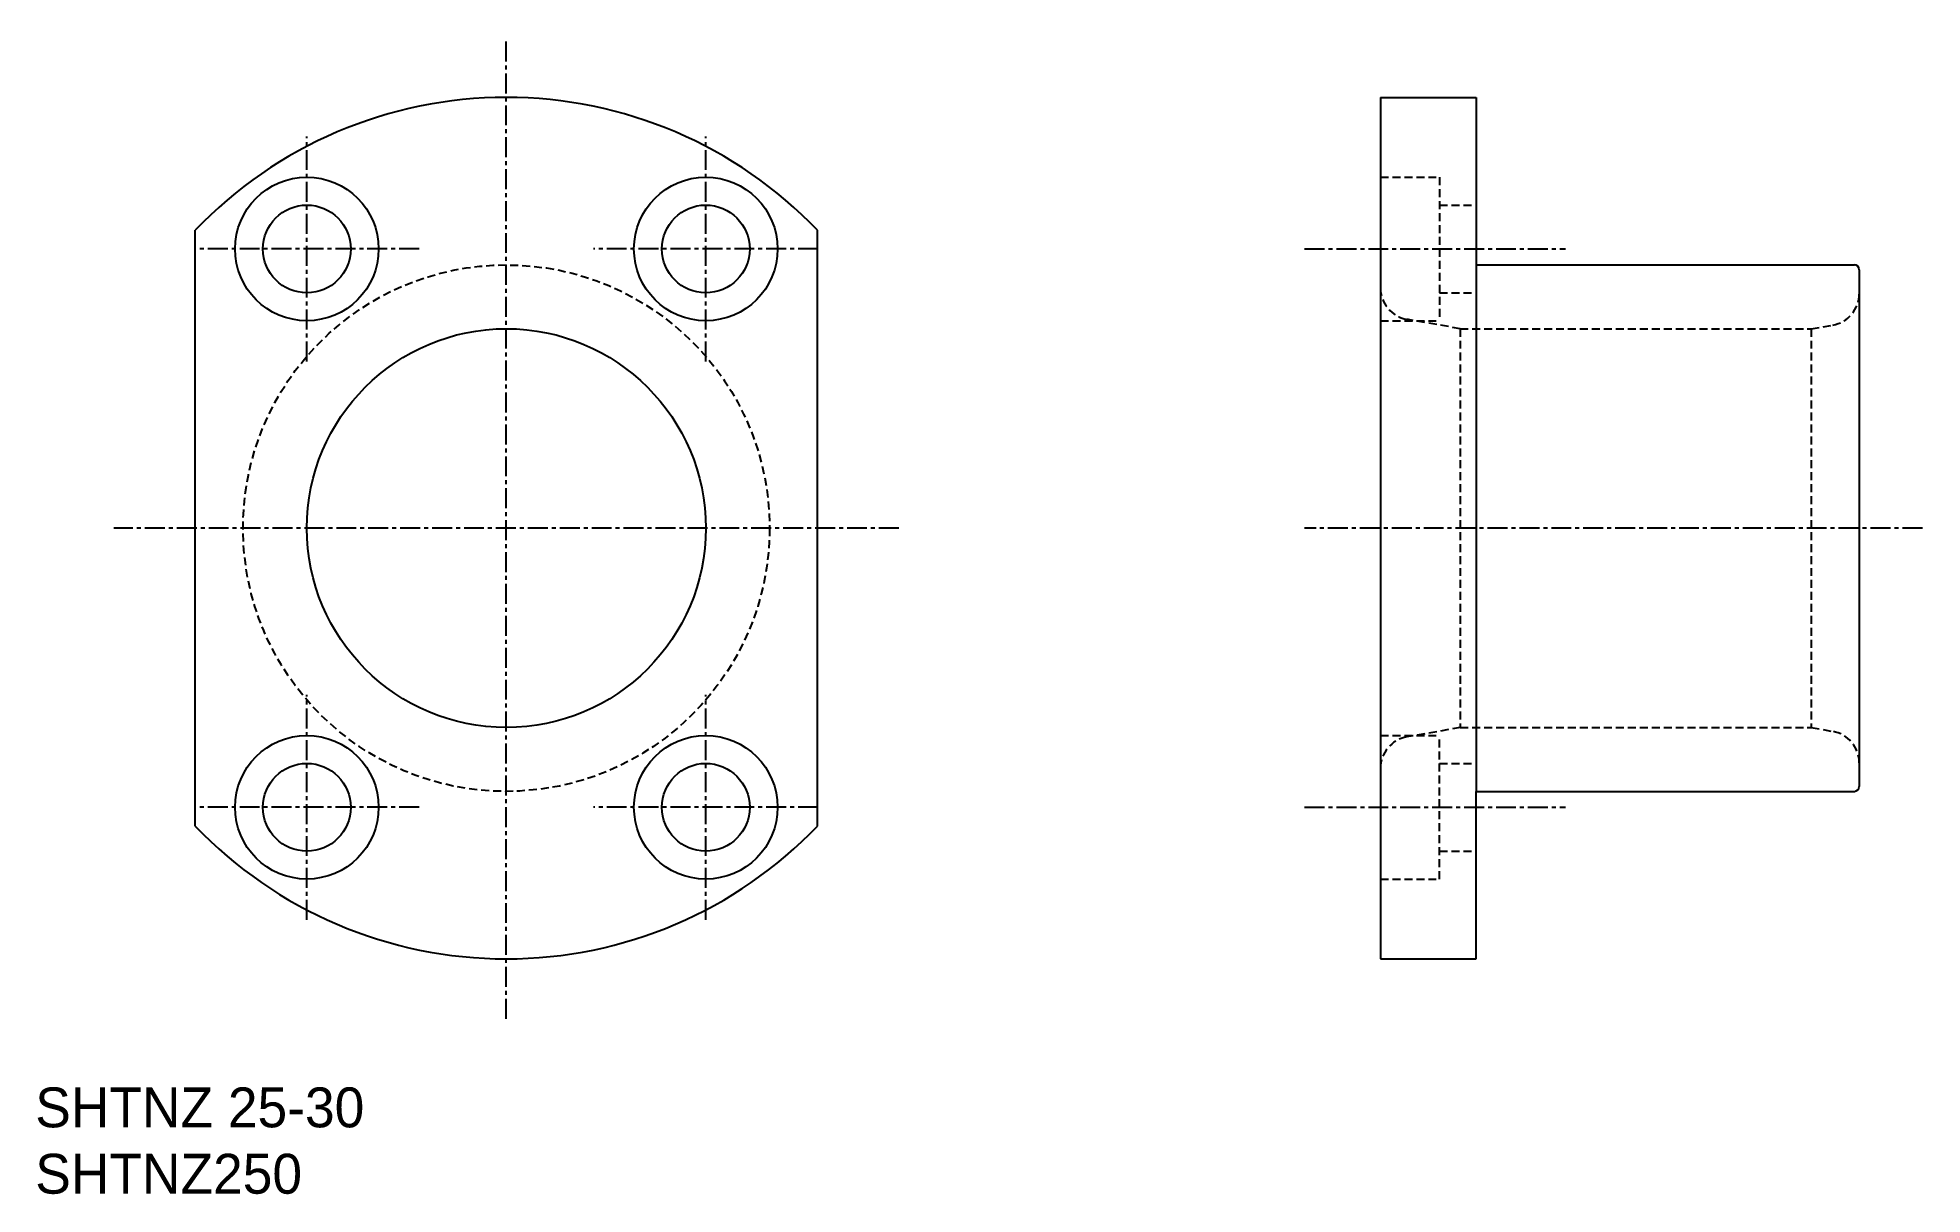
# Model space of a CAD drawing. Extents: x 171 to 289, y 65 to 137.
import ezdxf

# ---------------------------------------------------------------- set-up
doc = ezdxf.new("R2010")
doc.units = 0
doc.linetypes.add('CENTER', pattern=[2, 1.25, -0.25, 0.25, -0.25])
doc.linetypes.add('DASHED', pattern=[0.75, 0.5, -0.25])
doc.layers.get('0').update_dxf_attribs({"linetype": 'CONTINUOUS'})
doc.layers.add('CENTER', color=1, linetype='CENTER')

msp = doc.modelspace()

# ---------------------------------------------------------------- linework, layer by layer
at = {"color": 7, "linetype": 'CONTINUOUS'}
for p, q in [((255.54, 133.63), (255.54, 79.63)), ((255.54, 133.63), (261.54, 133.63)), ((261.54, 133.63), (261.54, 123.13)), ((181.26, 87.95), (181.26, 125.3)), ((220.26, 87.95), (220.26, 125.3)), ((261.54, 123.13), (261.54, 90.13)), ((261.54, 123.13), (285.24, 123.13)), ((285.54, 122.83), (285.54, 90.43)), ((261.54, 90.13), (285.24, 90.13)), ((261.54, 79.63), (261.54, 90.13)), ((255.54, 79.63), (261.54, 79.63))]:
    msp.add_line(p, q, dxfattribs=at)
at = {"color": 3, "linetype": 'DASHED'}
for p, q in [((255.54, 128.63), (259.24, 128.63)), ((259.24, 128.63), (259.24, 119.63)), ((259.24, 126.88), (261.54, 126.88)), ((259.24, 121.38), (261.54, 121.38)), ((255.54, 119.63), (259.24, 119.63)), ((260.54, 119.13), (257.2, 119.72)), ((282.54, 119.13), (283.89, 119.36)), ((260.54, 119.13), (282.54, 119.13)), ((260.54, 119.13), (260.54, 94.13)), ((282.54, 119.13), (282.54, 94.13)), ((255.54, 93.63), (259.24, 93.63)), ((260.54, 94.13), (257.2, 93.54)), ((259.24, 84.63), (259.24, 93.63)), ((260.54, 94.13), (282.54, 94.13)), ((282.54, 94.13), (283.89, 93.89)), ((259.24, 91.88), (261.54, 91.88)), ((259.24, 86.38), (261.54, 86.38)), ((255.54, 84.63), (259.24, 84.63))]:
    msp.add_line(p, q, dxfattribs=at)
at = {"color": 7, "linetype": 'CONTINUOUS'}
for centre, radius in [((188.26, 124.13), 4.5), ((213.26, 124.13), 4.5), ((188.26, 124.13), 2.75), ((213.26, 124.13), 2.75), ((200.76, 106.63), 12.5), ((188.26, 89.13), 4.5), ((213.26, 89.13), 4.5), ((188.26, 89.13), 2.75), ((213.26, 89.13), 2.75)]:
    msp.add_circle(centre, radius, dxfattribs=at)
at = {"color": 3, "linetype": 'DASHED'}
msp.add_circle((200.76, 106.63), 16.5, dxfattribs=at)
at = {"color": 7, "linetype": 'CONTINUOUS'}
for centre, radius, start, end in [((200.76, 106.63), 27, 43.7617, 136.2383), ((285.24, 122.83), 0.3, 0, 90), ((285.24, 90.43), 0.3, 270, 0), ((200.76, 106.63), 27, 223.7617, 316.2383)]:
    msp.add_arc(centre, radius, start, end, dxfattribs=at)
at = {"color": 3, "linetype": 'DASHED'}
for centre, start, end in [((257.54, 121.69), 180, 260), ((283.54, 121.33), 280, 0), ((257.54, 91.57), 100, 180), ((283.54, 91.92), 0, 80)]:
    msp.add_arc(centre, 2, start, end, dxfattribs=at)
at = {"layer": 'CENTER', "color": 1, "linetype": 'CENTER'}
for p, q in [((200.76, 75.88), (200.76, 137.37)), ((200.76, 75.88), (200.76, 137.37)), ((188.26, 117.08), (188.26, 131.17)), ((213.26, 117.08), (213.26, 131.17)), ((195.3, 124.13), (181.22, 124.13)), ((220.3, 124.13), (206.22, 124.13)), ((250.78, 124.13), (267.13, 124.13)), ((225.36, 106.63), (176.16, 106.63)), ((289.5, 106.63), (250.78, 106.63)), ((188.26, 82.08), (188.26, 96.17)), ((213.26, 82.08), (213.26, 96.17)), ((195.3, 89.13), (181.22, 89.13)), ((220.3, 89.13), (206.22, 89.13)), ((250.78, 89.13), (267.13, 89.13))]:
    msp.add_line(p, q, dxfattribs=at)

# ---------------------------------------------------------------- texts
at = {"color": 7, "linetype": 'CONTINUOUS'}
for s, p in [('SHTNZ 25-30', (171.24, 69.07)), ('SHTNZ250', (171.24, 64.91))]:
    msp.add_text(s, height=2.5, dxfattribs=at).set_placement(p)

doc.saveas('drawing.dxf')
